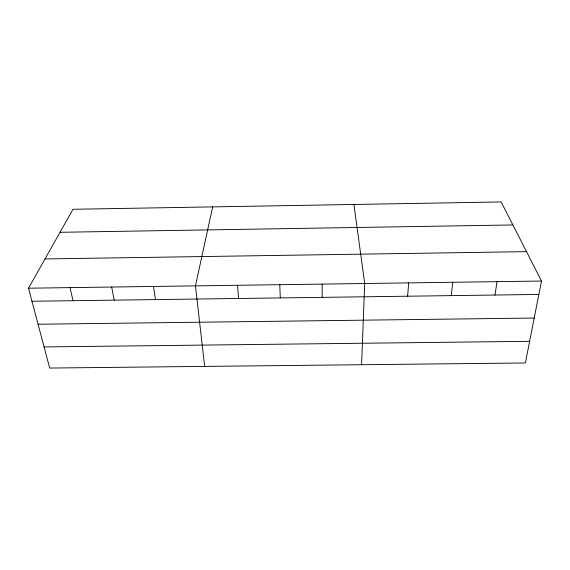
<?xml version="1.0" encoding="UTF-8"?>
<svg xmlns="http://www.w3.org/2000/svg" width="570" height="570" viewBox="0 0 570 570"><rect width="100%" height="100%" fill="white"/><g stroke="black" fill="none" stroke-linecap="round" stroke-linejoin="round"><path stroke-width="0.85" d="M361.587 364.722L364.693 283.504L353.927 204.466M407.628 296.208L408.661 282.891M451.219 295.623L452.787 282.271M494.959 295.032L497.061 281.658M541.5 281.038L525.369 362.969L49.69 368.056L28.5 288.199L73.003 209.283L501.165 201.944L541.5 281.038L28.5 288.199M212.667 206.889L195.453 285.869L204.659 366.403M60.021 232.296L512.9 224.951M45.002 258.944L526.516 251.648M31.963 301.252L538.864 294.448M38.062 324.237L534.218 318.039M44.082 346.93L529.637 341.316M70.025 287.622L73.003 300.704M111.691 287.038L114.185 300.148M153.501 286.454L155.503 299.592M237.547 285.278L238.552 298.481M279.785 284.694L280.29 297.918M322.171 284.095L322.171 297.355"/></g></svg>
